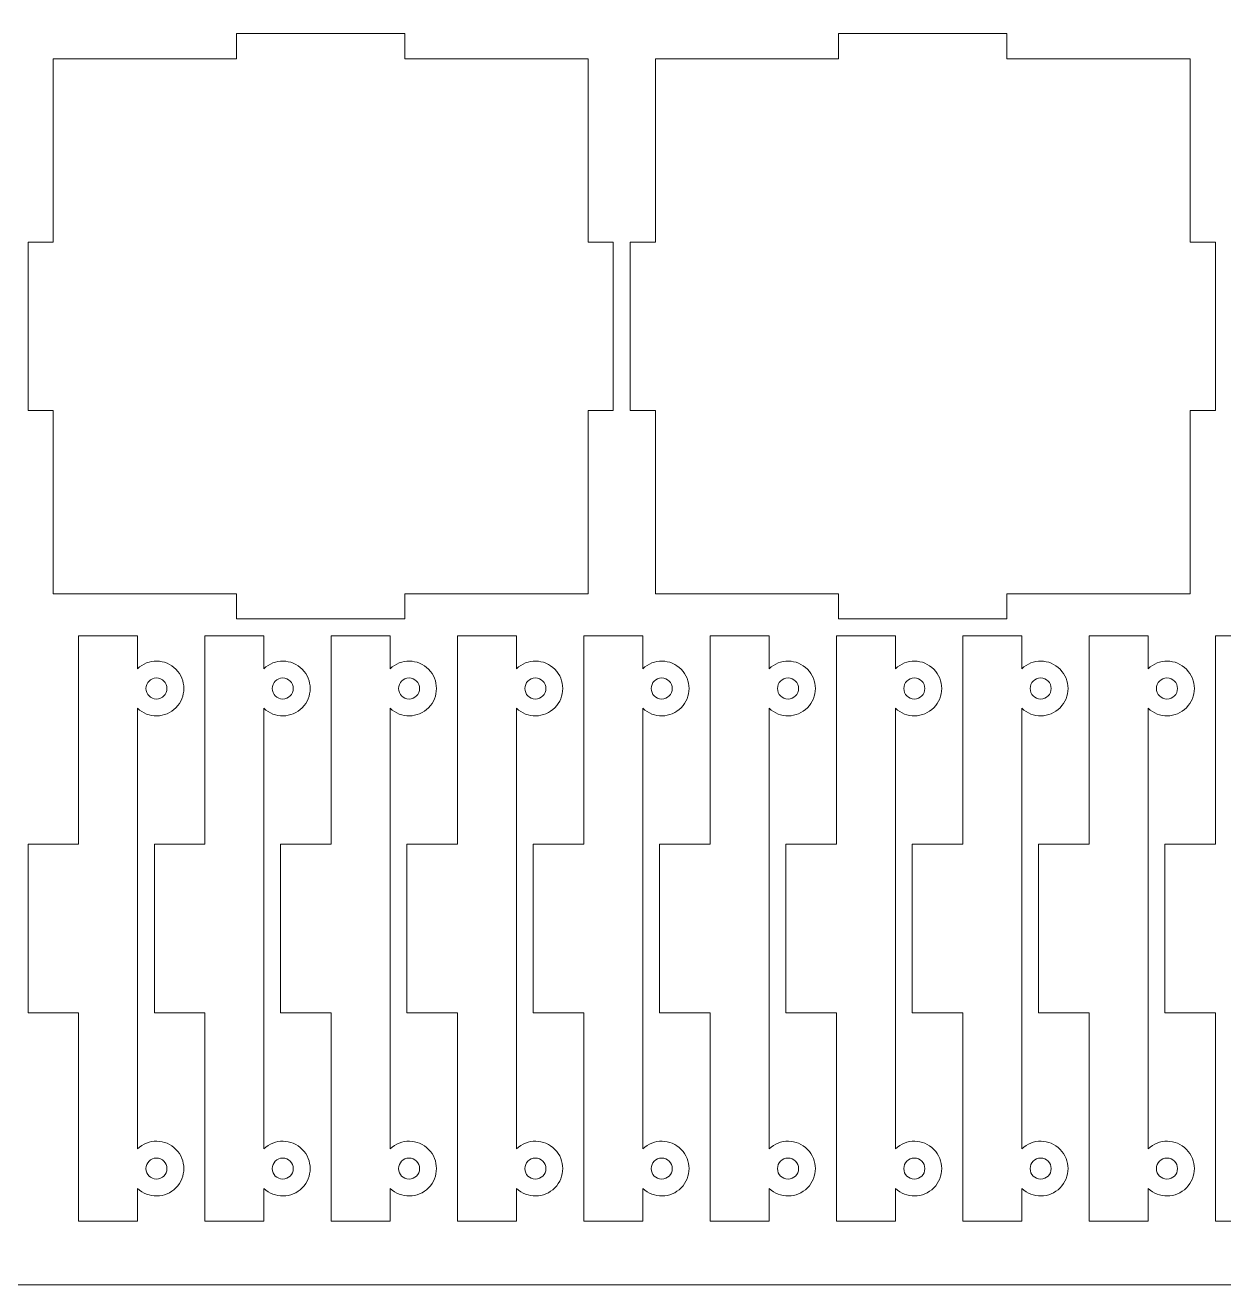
# Model space of a CAD drawing. Header units: millimetres. Extents: x -450 to 450, y -635 to 635.
# Drawn here: x 164.7 to 307, y 35.2 to 184.7 of the extents above; entities that cross this region are included whole.
import ezdxf

# ---------------------------------------------------------------- set-up
doc = ezdxf.new("R2010")
doc.units = ezdxf.units.MM
doc.header["$MEASUREMENT"] = 0
doc.layers.add('Camada 1', color=7, linetype='Continuous')

msp = doc.modelspace()

# ---------------------------------------------------------------- linework, layer by layer
at = {"layer": 'Camada 1', "color": 254, "lineweight": 20}
msp.add_lwpolyline([(-450, 35.1801), (450, 35.1801), (450, 635.1801), (-450, 635.1801), (-450, 35.1801)], close=True, dxfattribs=at)
at = {"layer": 'Camada 1', "color": 250, "lineweight": 20}
for points, knots in [([(231.5028, 158.9791), (231.5028, 158.9791), (231.5028, 180.7291), (231.5028, 180.7291), (231.5028, 180.7291), (231.5028, 180.7291), (209.7528, 180.7291), (209.7528, 180.7291), (209.7528, 180.7291), (209.7528, 180.7291), (209.7528, 183.7291), (209.7528, 183.7291), (209.7528, 183.7291), (209.7528, 183.7291), (189.7528, 183.7291), (189.7528, 183.7291), (189.7528, 183.7291), (189.7528, 183.7291), (189.7528, 180.7291), (189.7528, 180.7291), (189.7528, 180.7291), (189.7528, 180.7291), (168.0028, 180.7291), (168.0028, 180.7291), (168.0028, 180.7291), (168.0028, 180.7291), (168.0028, 158.9791), (168.0028, 158.9791), (168.0028, 158.9791), (168.0028, 158.9791), (165.0028, 158.9791), (165.0028, 158.9791), (165.0028, 158.9791), (165.0028, 158.9791), (165.0028, 138.9791), (165.0028, 138.9791), (165.0028, 138.9791), (165.0028, 138.9791), (168.0028, 138.9791), (168.0028, 138.9791), (168.0028, 138.9791), (168.0028, 138.9791), (168.0028, 117.2291), (168.0028, 117.2291), (168.0028, 117.2291), (168.0028, 117.2291), (189.7528, 117.2291), (189.7528, 117.2291), (189.7528, 117.2291), (189.7528, 117.2291), (189.7528, 114.2291), (189.7528, 114.2291), (189.7528, 114.2291), (189.7528, 114.2291), (209.7528, 114.2291), (209.7528, 114.2291), (209.7528, 114.2291), (209.7528, 114.2291), (209.7528, 117.2291), (209.7528, 117.2291), (209.7528, 117.2291), (209.7528, 117.2291), (231.5028, 117.2291), (231.5028, 117.2291), (231.5028, 117.2291), (231.5028, 117.2291), (231.5028, 138.9791), (231.5028, 138.9791), (231.5028, 138.9791), (231.5028, 138.9791), (234.5028, 138.9791), (234.5028, 138.9791), (234.5028, 138.9791), (234.5028, 138.9791), (234.5028, 158.9791), (234.5028, 158.9791), (234.5028, 158.9791), (234.5028, 158.9791), (231.5028, 158.9791), (231.5028, 158.9791)], [0, 0, 0, 0, 0.04761905, 0.04761905, 0.04761905, 0.04761905, 0.0952381, 0.0952381, 0.0952381, 0.0952381, 0.14285714, 0.14285714, 0.14285714, 0.14285714, 0.19047619, 0.19047619, 0.19047619, 0.19047619, 0.23809524, 0.23809524, 0.23809524, 0.23809524, 0.28571429, 0.28571429, 0.28571429, 0.28571429, 0.33333333, 0.33333333, 0.33333333, 0.33333333, 0.38095238, 0.38095238, 0.38095238, 0.38095238, 0.42857143, 0.42857143, 0.42857143, 0.42857143, 0.47619048, 0.47619048, 0.47619048, 0.47619048, 0.52380952, 0.52380952, 0.52380952, 0.52380952, 0.57142857, 0.57142857, 0.57142857, 0.57142857, 0.61904762, 0.61904762, 0.61904762, 0.61904762, 0.66666667, 0.66666667, 0.66666667, 0.66666667, 0.71428571, 0.71428571, 0.71428571, 0.71428571, 0.76190476, 0.76190476, 0.76190476, 0.76190476, 0.80952381, 0.80952381, 0.80952381, 0.80952381, 0.85714286, 0.85714286, 0.85714286, 0.85714286, 0.9047619, 0.9047619, 0.9047619, 0.9047619, 1, 1, 1, 1]), ([(303.0028, 158.9791), (303.0028, 158.9791), (303.0028, 180.7291), (303.0028, 180.7291), (303.0028, 180.7291), (303.0028, 180.7291), (281.2528, 180.7291), (281.2528, 180.7291), (281.2528, 180.7291), (281.2528, 180.7291), (281.2528, 183.7291), (281.2528, 183.7291), (281.2528, 183.7291), (281.2528, 183.7291), (261.2528, 183.7291), (261.2528, 183.7291), (261.2528, 183.7291), (261.2528, 183.7291), (261.2528, 180.7291), (261.2528, 180.7291), (261.2528, 180.7291), (261.2528, 180.7291), (239.5028, 180.7291), (239.5028, 180.7291), (239.5028, 180.7291), (239.5028, 180.7291), (239.5028, 158.9791), (239.5028, 158.9791), (239.5028, 158.9791), (239.5028, 158.9791), (236.5028, 158.9791), (236.5028, 158.9791), (236.5028, 158.9791), (236.5028, 158.9791), (236.5028, 138.9791), (236.5028, 138.9791), (236.5028, 138.9791), (236.5028, 138.9791), (239.5028, 138.9791), (239.5028, 138.9791), (239.5028, 138.9791), (239.5028, 138.9791), (239.5028, 117.2291), (239.5028, 117.2291), (239.5028, 117.2291), (239.5028, 117.2291), (261.2528, 117.2291), (261.2528, 117.2291), (261.2528, 117.2291), (261.2528, 117.2291), (261.2528, 114.2291), (261.2528, 114.2291), (261.2528, 114.2291), (261.2528, 114.2291), (281.2528, 114.2291), (281.2528, 114.2291), (281.2528, 114.2291), (281.2528, 114.2291), (281.2528, 117.2291), (281.2528, 117.2291), (281.2528, 117.2291), (281.2528, 117.2291), (303.0028, 117.2291), (303.0028, 117.2291), (303.0028, 117.2291), (303.0028, 117.2291), (303.0028, 138.9791), (303.0028, 138.9791), (303.0028, 138.9791), (303.0028, 138.9791), (306.0028, 138.9791), (306.0028, 138.9791), (306.0028, 138.9791), (306.0028, 138.9791), (306.0028, 158.9791), (306.0028, 158.9791), (306.0028, 158.9791), (306.0028, 158.9791), (303.0028, 158.9791), (303.0028, 158.9791)], [0, 0, 0, 0, 0.04761905, 0.04761905, 0.04761905, 0.04761905, 0.0952381, 0.0952381, 0.0952381, 0.0952381, 0.14285714, 0.14285714, 0.14285714, 0.14285714, 0.19047619, 0.19047619, 0.19047619, 0.19047619, 0.23809524, 0.23809524, 0.23809524, 0.23809524, 0.28571429, 0.28571429, 0.28571429, 0.28571429, 0.33333333, 0.33333333, 0.33333333, 0.33333333, 0.38095238, 0.38095238, 0.38095238, 0.38095238, 0.42857143, 0.42857143, 0.42857143, 0.42857143, 0.47619048, 0.47619048, 0.47619048, 0.47619048, 0.52380952, 0.52380952, 0.52380952, 0.52380952, 0.57142857, 0.57142857, 0.57142857, 0.57142857, 0.61904762, 0.61904762, 0.61904762, 0.61904762, 0.66666667, 0.66666667, 0.66666667, 0.66666667, 0.71428571, 0.71428571, 0.71428571, 0.71428571, 0.76190476, 0.76190476, 0.76190476, 0.76190476, 0.80952381, 0.80952381, 0.80952381, 0.80952381, 0.85714286, 0.85714286, 0.85714286, 0.85714286, 0.9047619, 0.9047619, 0.9047619, 0.9047619, 1, 1, 1, 1]), ([(171.0028, 42.7291), (171.0028, 42.7291), (178.0028, 42.7291), (178.0028, 42.7291), (178.0028, 42.7291), (178.0028, 42.7291), (178.0028, 46.6339), (178.0028, 46.6339), (178.0028, 46.6339), (179.2854, 45.4034), (181.3186, 45.4315), (182.5667, 46.6969), (182.5667, 46.6969), (183.8148, 47.9624), (183.8148, 49.9958), (182.5667, 51.2613), (182.5667, 51.2613), (181.3186, 52.5267), (179.2854, 52.5548), (178.0028, 51.3243), (178.0028, 51.3243), (178.0028, 51.3243), (178.0028, 103.6339), (178.0028, 103.6339), (178.0028, 103.6339), (179.2854, 102.4034), (181.3186, 102.4315), (182.5667, 103.6969), (182.5667, 103.6969), (183.8148, 104.9624), (183.8148, 106.9958), (182.5667, 108.2613), (182.5667, 108.2613), (181.3186, 109.5267), (179.2854, 109.5548), (178.0028, 108.3243), (178.0028, 108.3243), (178.0028, 108.3243), (178.0028, 112.2291), (178.0028, 112.2291), (178.0028, 112.2291), (178.0028, 112.2291), (171.0028, 112.2291), (171.0028, 112.2291), (171.0028, 112.2291), (171.0028, 112.2291), (171.0028, 87.4791), (171.0028, 87.4791), (171.0028, 87.4791), (171.0028, 87.4791), (165.0028, 87.4791), (165.0028, 87.4791), (165.0028, 87.4791), (165.0028, 87.4791), (165.0028, 67.4791), (165.0028, 67.4791), (165.0028, 67.4791), (165.0028, 67.4791), (171.0028, 67.4791), (171.0028, 67.4791), (171.0028, 67.4791), (171.0028, 67.4791), (171.0028, 42.7291), (171.0028, 42.7291)], [0, 0, 0, 0, 0.05882353, 0.05882353, 0.05882353, 0.05882353, 0.11764706, 0.11764706, 0.11764706, 0.11764706, 0.17647059, 0.17647059, 0.17647059, 0.17647059, 0.23529412, 0.23529412, 0.23529412, 0.23529412, 0.29411765, 0.29411765, 0.29411765, 0.29411765, 0.35294118, 0.35294118, 0.35294118, 0.35294118, 0.41176471, 0.41176471, 0.41176471, 0.41176471, 0.47058824, 0.47058824, 0.47058824, 0.47058824, 0.52941176, 0.52941176, 0.52941176, 0.52941176, 0.58823529, 0.58823529, 0.58823529, 0.58823529, 0.64705882, 0.64705882, 0.64705882, 0.64705882, 0.70588235, 0.70588235, 0.70588235, 0.70588235, 0.76470588, 0.76470588, 0.76470588, 0.76470588, 0.82352941, 0.82352941, 0.82352941, 0.82352941, 0.88235294, 0.88235294, 0.88235294, 0.88235294, 1, 1, 1, 1]), ([(186.0028, 42.7291), (186.0028, 42.7291), (193.0028, 42.7291), (193.0028, 42.7291), (193.0028, 42.7291), (193.0028, 42.7291), (193.0028, 46.6339), (193.0028, 46.6339), (193.0028, 46.6339), (194.2854, 45.4034), (196.3186, 45.4315), (197.5667, 46.6969), (197.5667, 46.6969), (198.8148, 47.9624), (198.8148, 49.9958), (197.5667, 51.2613), (197.5667, 51.2613), (196.3186, 52.5267), (194.2854, 52.5548), (193.0028, 51.3243), (193.0028, 51.3243), (193.0028, 51.3243), (193.0028, 103.6339), (193.0028, 103.6339), (193.0028, 103.6339), (194.2854, 102.4034), (196.3186, 102.4315), (197.5667, 103.6969), (197.5667, 103.6969), (198.8148, 104.9624), (198.8148, 106.9958), (197.5667, 108.2613), (197.5667, 108.2613), (196.3186, 109.5267), (194.2854, 109.5548), (193.0028, 108.3243), (193.0028, 108.3243), (193.0028, 108.3243), (193.0028, 112.2291), (193.0028, 112.2291), (193.0028, 112.2291), (193.0028, 112.2291), (186.0028, 112.2291), (186.0028, 112.2291), (186.0028, 112.2291), (186.0028, 112.2291), (186.0028, 87.4791), (186.0028, 87.4791), (186.0028, 87.4791), (186.0028, 87.4791), (180.0028, 87.4791), (180.0028, 87.4791), (180.0028, 87.4791), (180.0028, 87.4791), (180.0028, 67.4791), (180.0028, 67.4791), (180.0028, 67.4791), (180.0028, 67.4791), (186.0028, 67.4791), (186.0028, 67.4791), (186.0028, 67.4791), (186.0028, 67.4791), (186.0028, 42.7291), (186.0028, 42.7291)], [0, 0, 0, 0, 0.05882353, 0.05882353, 0.05882353, 0.05882353, 0.11764706, 0.11764706, 0.11764706, 0.11764706, 0.17647059, 0.17647059, 0.17647059, 0.17647059, 0.23529412, 0.23529412, 0.23529412, 0.23529412, 0.29411765, 0.29411765, 0.29411765, 0.29411765, 0.35294118, 0.35294118, 0.35294118, 0.35294118, 0.41176471, 0.41176471, 0.41176471, 0.41176471, 0.47058824, 0.47058824, 0.47058824, 0.47058824, 0.52941176, 0.52941176, 0.52941176, 0.52941176, 0.58823529, 0.58823529, 0.58823529, 0.58823529, 0.64705882, 0.64705882, 0.64705882, 0.64705882, 0.70588235, 0.70588235, 0.70588235, 0.70588235, 0.76470588, 0.76470588, 0.76470588, 0.76470588, 0.82352941, 0.82352941, 0.82352941, 0.82352941, 0.88235294, 0.88235294, 0.88235294, 0.88235294, 1, 1, 1, 1]), ([(201.0028, 42.7291), (201.0028, 42.7291), (208.0028, 42.7291), (208.0028, 42.7291), (208.0028, 42.7291), (208.0028, 42.7291), (208.0028, 46.6339), (208.0028, 46.6339), (208.0028, 46.6339), (209.2854, 45.4034), (211.3186, 45.4315), (212.5667, 46.6969), (212.5667, 46.6969), (213.8148, 47.9624), (213.8148, 49.9958), (212.5667, 51.2613), (212.5667, 51.2613), (211.3186, 52.5267), (209.2854, 52.5548), (208.0028, 51.3243), (208.0028, 51.3243), (208.0028, 51.3243), (208.0028, 103.6339), (208.0028, 103.6339), (208.0028, 103.6339), (209.2854, 102.4034), (211.3186, 102.4315), (212.5667, 103.6969), (212.5667, 103.6969), (213.8148, 104.9624), (213.8148, 106.9958), (212.5667, 108.2613), (212.5667, 108.2613), (211.3186, 109.5267), (209.2854, 109.5548), (208.0028, 108.3243), (208.0028, 108.3243), (208.0028, 108.3243), (208.0028, 112.2291), (208.0028, 112.2291), (208.0028, 112.2291), (208.0028, 112.2291), (201.0028, 112.2291), (201.0028, 112.2291), (201.0028, 112.2291), (201.0028, 112.2291), (201.0028, 87.4791), (201.0028, 87.4791), (201.0028, 87.4791), (201.0028, 87.4791), (195.0028, 87.4791), (195.0028, 87.4791), (195.0028, 87.4791), (195.0028, 87.4791), (195.0028, 67.4791), (195.0028, 67.4791), (195.0028, 67.4791), (195.0028, 67.4791), (201.0028, 67.4791), (201.0028, 67.4791), (201.0028, 67.4791), (201.0028, 67.4791), (201.0028, 42.7291), (201.0028, 42.7291)], [0, 0, 0, 0, 0.05882353, 0.05882353, 0.05882353, 0.05882353, 0.11764706, 0.11764706, 0.11764706, 0.11764706, 0.17647059, 0.17647059, 0.17647059, 0.17647059, 0.23529412, 0.23529412, 0.23529412, 0.23529412, 0.29411765, 0.29411765, 0.29411765, 0.29411765, 0.35294118, 0.35294118, 0.35294118, 0.35294118, 0.41176471, 0.41176471, 0.41176471, 0.41176471, 0.47058824, 0.47058824, 0.47058824, 0.47058824, 0.52941176, 0.52941176, 0.52941176, 0.52941176, 0.58823529, 0.58823529, 0.58823529, 0.58823529, 0.64705882, 0.64705882, 0.64705882, 0.64705882, 0.70588235, 0.70588235, 0.70588235, 0.70588235, 0.76470588, 0.76470588, 0.76470588, 0.76470588, 0.82352941, 0.82352941, 0.82352941, 0.82352941, 0.88235294, 0.88235294, 0.88235294, 0.88235294, 1, 1, 1, 1]), ([(216.0028, 42.7291), (216.0028, 42.7291), (223.0028, 42.7291), (223.0028, 42.7291), (223.0028, 42.7291), (223.0028, 42.7291), (223.0028, 46.6339), (223.0028, 46.6339), (223.0028, 46.6339), (224.2854, 45.4034), (226.3186, 45.4315), (227.5667, 46.6969), (227.5667, 46.6969), (228.8148, 47.9624), (228.8148, 49.9958), (227.5667, 51.2613), (227.5667, 51.2613), (226.3186, 52.5267), (224.2854, 52.5548), (223.0028, 51.3243), (223.0028, 51.3243), (223.0028, 51.3243), (223.0028, 103.6339), (223.0028, 103.6339), (223.0028, 103.6339), (224.2854, 102.4034), (226.3186, 102.4315), (227.5667, 103.6969), (227.5667, 103.6969), (228.8148, 104.9624), (228.8148, 106.9958), (227.5667, 108.2613), (227.5667, 108.2613), (226.3186, 109.5267), (224.2854, 109.5548), (223.0028, 108.3243), (223.0028, 108.3243), (223.0028, 108.3243), (223.0028, 112.2291), (223.0028, 112.2291), (223.0028, 112.2291), (223.0028, 112.2291), (216.0028, 112.2291), (216.0028, 112.2291), (216.0028, 112.2291), (216.0028, 112.2291), (216.0028, 87.4791), (216.0028, 87.4791), (216.0028, 87.4791), (216.0028, 87.4791), (210.0028, 87.4791), (210.0028, 87.4791), (210.0028, 87.4791), (210.0028, 87.4791), (210.0028, 67.4791), (210.0028, 67.4791), (210.0028, 67.4791), (210.0028, 67.4791), (216.0028, 67.4791), (216.0028, 67.4791), (216.0028, 67.4791), (216.0028, 67.4791), (216.0028, 42.7291), (216.0028, 42.7291)], [0, 0, 0, 0, 0.05882353, 0.05882353, 0.05882353, 0.05882353, 0.11764706, 0.11764706, 0.11764706, 0.11764706, 0.17647059, 0.17647059, 0.17647059, 0.17647059, 0.23529412, 0.23529412, 0.23529412, 0.23529412, 0.29411765, 0.29411765, 0.29411765, 0.29411765, 0.35294118, 0.35294118, 0.35294118, 0.35294118, 0.41176471, 0.41176471, 0.41176471, 0.41176471, 0.47058824, 0.47058824, 0.47058824, 0.47058824, 0.52941176, 0.52941176, 0.52941176, 0.52941176, 0.58823529, 0.58823529, 0.58823529, 0.58823529, 0.64705882, 0.64705882, 0.64705882, 0.64705882, 0.70588235, 0.70588235, 0.70588235, 0.70588235, 0.76470588, 0.76470588, 0.76470588, 0.76470588, 0.82352941, 0.82352941, 0.82352941, 0.82352941, 0.88235294, 0.88235294, 0.88235294, 0.88235294, 1, 1, 1, 1]), ([(231.0028, 42.7291), (231.0028, 42.7291), (238.0028, 42.7291), (238.0028, 42.7291), (238.0028, 42.7291), (238.0028, 42.7291), (238.0028, 46.6339), (238.0028, 46.6339), (238.0028, 46.6339), (239.2854, 45.4034), (241.3186, 45.4315), (242.5667, 46.6969), (242.5667, 46.6969), (243.8148, 47.9624), (243.8148, 49.9958), (242.5667, 51.2613), (242.5667, 51.2613), (241.3186, 52.5267), (239.2854, 52.5548), (238.0028, 51.3243), (238.0028, 51.3243), (238.0028, 51.3243), (238.0028, 103.6339), (238.0028, 103.6339), (238.0028, 103.6339), (239.2854, 102.4034), (241.3186, 102.4315), (242.5667, 103.6969), (242.5667, 103.6969), (243.8148, 104.9624), (243.8148, 106.9958), (242.5667, 108.2613), (242.5667, 108.2613), (241.3186, 109.5267), (239.2854, 109.5548), (238.0028, 108.3243), (238.0028, 108.3243), (238.0028, 108.3243), (238.0028, 112.2291), (238.0028, 112.2291), (238.0028, 112.2291), (238.0028, 112.2291), (231.0028, 112.2291), (231.0028, 112.2291), (231.0028, 112.2291), (231.0028, 112.2291), (231.0028, 87.4791), (231.0028, 87.4791), (231.0028, 87.4791), (231.0028, 87.4791), (225.0028, 87.4791), (225.0028, 87.4791), (225.0028, 87.4791), (225.0028, 87.4791), (225.0028, 67.4791), (225.0028, 67.4791), (225.0028, 67.4791), (225.0028, 67.4791), (231.0028, 67.4791), (231.0028, 67.4791), (231.0028, 67.4791), (231.0028, 67.4791), (231.0028, 42.7291), (231.0028, 42.7291)], [0, 0, 0, 0, 0.05882353, 0.05882353, 0.05882353, 0.05882353, 0.11764706, 0.11764706, 0.11764706, 0.11764706, 0.17647059, 0.17647059, 0.17647059, 0.17647059, 0.23529412, 0.23529412, 0.23529412, 0.23529412, 0.29411765, 0.29411765, 0.29411765, 0.29411765, 0.35294118, 0.35294118, 0.35294118, 0.35294118, 0.41176471, 0.41176471, 0.41176471, 0.41176471, 0.47058824, 0.47058824, 0.47058824, 0.47058824, 0.52941176, 0.52941176, 0.52941176, 0.52941176, 0.58823529, 0.58823529, 0.58823529, 0.58823529, 0.64705882, 0.64705882, 0.64705882, 0.64705882, 0.70588235, 0.70588235, 0.70588235, 0.70588235, 0.76470588, 0.76470588, 0.76470588, 0.76470588, 0.82352941, 0.82352941, 0.82352941, 0.82352941, 0.88235294, 0.88235294, 0.88235294, 0.88235294, 1, 1, 1, 1]), ([(246.0028, 42.7291), (246.0028, 42.7291), (253.0028, 42.7291), (253.0028, 42.7291), (253.0028, 42.7291), (253.0028, 42.7291), (253.0028, 46.6339), (253.0028, 46.6339), (253.0028, 46.6339), (254.2854, 45.4034), (256.3186, 45.4315), (257.5667, 46.6969), (257.5667, 46.6969), (258.8148, 47.9624), (258.8148, 49.9958), (257.5667, 51.2613), (257.5667, 51.2613), (256.3186, 52.5267), (254.2854, 52.5548), (253.0028, 51.3243), (253.0028, 51.3243), (253.0028, 51.3243), (253.0028, 103.6339), (253.0028, 103.6339), (253.0028, 103.6339), (254.2854, 102.4034), (256.3186, 102.4315), (257.5667, 103.6969), (257.5667, 103.6969), (258.8148, 104.9624), (258.8148, 106.9958), (257.5667, 108.2613), (257.5667, 108.2613), (256.3186, 109.5267), (254.2854, 109.5548), (253.0028, 108.3243), (253.0028, 108.3243), (253.0028, 108.3243), (253.0028, 112.2291), (253.0028, 112.2291), (253.0028, 112.2291), (253.0028, 112.2291), (246.0028, 112.2291), (246.0028, 112.2291), (246.0028, 112.2291), (246.0028, 112.2291), (246.0028, 87.4791), (246.0028, 87.4791), (246.0028, 87.4791), (246.0028, 87.4791), (240.0028, 87.4791), (240.0028, 87.4791), (240.0028, 87.4791), (240.0028, 87.4791), (240.0028, 67.4791), (240.0028, 67.4791), (240.0028, 67.4791), (240.0028, 67.4791), (246.0028, 67.4791), (246.0028, 67.4791), (246.0028, 67.4791), (246.0028, 67.4791), (246.0028, 42.7291), (246.0028, 42.7291)], [0, 0, 0, 0, 0.05882353, 0.05882353, 0.05882353, 0.05882353, 0.11764706, 0.11764706, 0.11764706, 0.11764706, 0.17647059, 0.17647059, 0.17647059, 0.17647059, 0.23529412, 0.23529412, 0.23529412, 0.23529412, 0.29411765, 0.29411765, 0.29411765, 0.29411765, 0.35294118, 0.35294118, 0.35294118, 0.35294118, 0.41176471, 0.41176471, 0.41176471, 0.41176471, 0.47058824, 0.47058824, 0.47058824, 0.47058824, 0.52941176, 0.52941176, 0.52941176, 0.52941176, 0.58823529, 0.58823529, 0.58823529, 0.58823529, 0.64705882, 0.64705882, 0.64705882, 0.64705882, 0.70588235, 0.70588235, 0.70588235, 0.70588235, 0.76470588, 0.76470588, 0.76470588, 0.76470588, 0.82352941, 0.82352941, 0.82352941, 0.82352941, 0.88235294, 0.88235294, 0.88235294, 0.88235294, 1, 1, 1, 1]), ([(261.0028, 42.7291), (261.0028, 42.7291), (268.0028, 42.7291), (268.0028, 42.7291), (268.0028, 42.7291), (268.0028, 42.7291), (268.0028, 46.6339), (268.0028, 46.6339), (268.0028, 46.6339), (269.2854, 45.4034), (271.3186, 45.4315), (272.5667, 46.6969), (272.5667, 46.6969), (273.8148, 47.9624), (273.8148, 49.9958), (272.5667, 51.2613), (272.5667, 51.2613), (271.3186, 52.5267), (269.2854, 52.5548), (268.0028, 51.3243), (268.0028, 51.3243), (268.0028, 51.3243), (268.0028, 103.6339), (268.0028, 103.6339), (268.0028, 103.6339), (269.2854, 102.4034), (271.3186, 102.4315), (272.5667, 103.6969), (272.5667, 103.6969), (273.8148, 104.9624), (273.8148, 106.9958), (272.5667, 108.2613), (272.5667, 108.2613), (271.3186, 109.5267), (269.2854, 109.5548), (268.0028, 108.3243), (268.0028, 108.3243), (268.0028, 108.3243), (268.0028, 112.2291), (268.0028, 112.2291), (268.0028, 112.2291), (268.0028, 112.2291), (261.0028, 112.2291), (261.0028, 112.2291), (261.0028, 112.2291), (261.0028, 112.2291), (261.0028, 87.4791), (261.0028, 87.4791), (261.0028, 87.4791), (261.0028, 87.4791), (255.0028, 87.4791), (255.0028, 87.4791), (255.0028, 87.4791), (255.0028, 87.4791), (255.0028, 67.4791), (255.0028, 67.4791), (255.0028, 67.4791), (255.0028, 67.4791), (261.0028, 67.4791), (261.0028, 67.4791), (261.0028, 67.4791), (261.0028, 67.4791), (261.0028, 42.7291), (261.0028, 42.7291)], [0, 0, 0, 0, 0.05882353, 0.05882353, 0.05882353, 0.05882353, 0.11764706, 0.11764706, 0.11764706, 0.11764706, 0.17647059, 0.17647059, 0.17647059, 0.17647059, 0.23529412, 0.23529412, 0.23529412, 0.23529412, 0.29411765, 0.29411765, 0.29411765, 0.29411765, 0.35294118, 0.35294118, 0.35294118, 0.35294118, 0.41176471, 0.41176471, 0.41176471, 0.41176471, 0.47058824, 0.47058824, 0.47058824, 0.47058824, 0.52941176, 0.52941176, 0.52941176, 0.52941176, 0.58823529, 0.58823529, 0.58823529, 0.58823529, 0.64705882, 0.64705882, 0.64705882, 0.64705882, 0.70588235, 0.70588235, 0.70588235, 0.70588235, 0.76470588, 0.76470588, 0.76470588, 0.76470588, 0.82352941, 0.82352941, 0.82352941, 0.82352941, 0.88235294, 0.88235294, 0.88235294, 0.88235294, 1, 1, 1, 1]), ([(276.0028, 42.7291), (276.0028, 42.7291), (283.0028, 42.7291), (283.0028, 42.7291), (283.0028, 42.7291), (283.0028, 42.7291), (283.0028, 46.6339), (283.0028, 46.6339), (283.0028, 46.6339), (284.2854, 45.4034), (286.3186, 45.4315), (287.5667, 46.6969), (287.5667, 46.6969), (288.8148, 47.9624), (288.8148, 49.9958), (287.5667, 51.2613), (287.5667, 51.2613), (286.3186, 52.5267), (284.2854, 52.5548), (283.0028, 51.3243), (283.0028, 51.3243), (283.0028, 51.3243), (283.0028, 103.6339), (283.0028, 103.6339), (283.0028, 103.6339), (284.2854, 102.4034), (286.3186, 102.4315), (287.5667, 103.6969), (287.5667, 103.6969), (288.8148, 104.9624), (288.8148, 106.9958), (287.5667, 108.2613), (287.5667, 108.2613), (286.3186, 109.5267), (284.2854, 109.5548), (283.0028, 108.3243), (283.0028, 108.3243), (283.0028, 108.3243), (283.0028, 112.2291), (283.0028, 112.2291), (283.0028, 112.2291), (283.0028, 112.2291), (276.0028, 112.2291), (276.0028, 112.2291), (276.0028, 112.2291), (276.0028, 112.2291), (276.0028, 87.4791), (276.0028, 87.4791), (276.0028, 87.4791), (276.0028, 87.4791), (270.0028, 87.4791), (270.0028, 87.4791), (270.0028, 87.4791), (270.0028, 87.4791), (270.0028, 67.4791), (270.0028, 67.4791), (270.0028, 67.4791), (270.0028, 67.4791), (276.0028, 67.4791), (276.0028, 67.4791), (276.0028, 67.4791), (276.0028, 67.4791), (276.0028, 42.7291), (276.0028, 42.7291)], [0, 0, 0, 0, 0.05882353, 0.05882353, 0.05882353, 0.05882353, 0.11764706, 0.11764706, 0.11764706, 0.11764706, 0.17647059, 0.17647059, 0.17647059, 0.17647059, 0.23529412, 0.23529412, 0.23529412, 0.23529412, 0.29411765, 0.29411765, 0.29411765, 0.29411765, 0.35294118, 0.35294118, 0.35294118, 0.35294118, 0.41176471, 0.41176471, 0.41176471, 0.41176471, 0.47058824, 0.47058824, 0.47058824, 0.47058824, 0.52941176, 0.52941176, 0.52941176, 0.52941176, 0.58823529, 0.58823529, 0.58823529, 0.58823529, 0.64705882, 0.64705882, 0.64705882, 0.64705882, 0.70588235, 0.70588235, 0.70588235, 0.70588235, 0.76470588, 0.76470588, 0.76470588, 0.76470588, 0.82352941, 0.82352941, 0.82352941, 0.82352941, 0.88235294, 0.88235294, 0.88235294, 0.88235294, 1, 1, 1, 1]), ([(291.0028, 42.7291), (291.0028, 42.7291), (298.0028, 42.7291), (298.0028, 42.7291), (298.0028, 42.7291), (298.0028, 42.7291), (298.0028, 46.6339), (298.0028, 46.6339), (298.0028, 46.6339), (299.2854, 45.4034), (301.3186, 45.4315), (302.5667, 46.6969), (302.5667, 46.6969), (303.8148, 47.9624), (303.8148, 49.9958), (302.5667, 51.2613), (302.5667, 51.2613), (301.3186, 52.5267), (299.2854, 52.5548), (298.0028, 51.3243), (298.0028, 51.3243), (298.0028, 51.3243), (298.0028, 103.6339), (298.0028, 103.6339), (298.0028, 103.6339), (299.2854, 102.4034), (301.3186, 102.4315), (302.5667, 103.6969), (302.5667, 103.6969), (303.8148, 104.9624), (303.8148, 106.9958), (302.5667, 108.2613), (302.5667, 108.2613), (301.3186, 109.5267), (299.2854, 109.5548), (298.0028, 108.3243), (298.0028, 108.3243), (298.0028, 108.3243), (298.0028, 112.2291), (298.0028, 112.2291), (298.0028, 112.2291), (298.0028, 112.2291), (291.0028, 112.2291), (291.0028, 112.2291), (291.0028, 112.2291), (291.0028, 112.2291), (291.0028, 87.4791), (291.0028, 87.4791), (291.0028, 87.4791), (291.0028, 87.4791), (285.0028, 87.4791), (285.0028, 87.4791), (285.0028, 87.4791), (285.0028, 87.4791), (285.0028, 67.4791), (285.0028, 67.4791), (285.0028, 67.4791), (285.0028, 67.4791), (291.0028, 67.4791), (291.0028, 67.4791), (291.0028, 67.4791), (291.0028, 67.4791), (291.0028, 42.7291), (291.0028, 42.7291)], [0, 0, 0, 0, 0.05882353, 0.05882353, 0.05882353, 0.05882353, 0.11764706, 0.11764706, 0.11764706, 0.11764706, 0.17647059, 0.17647059, 0.17647059, 0.17647059, 0.23529412, 0.23529412, 0.23529412, 0.23529412, 0.29411765, 0.29411765, 0.29411765, 0.29411765, 0.35294118, 0.35294118, 0.35294118, 0.35294118, 0.41176471, 0.41176471, 0.41176471, 0.41176471, 0.47058824, 0.47058824, 0.47058824, 0.47058824, 0.52941176, 0.52941176, 0.52941176, 0.52941176, 0.58823529, 0.58823529, 0.58823529, 0.58823529, 0.64705882, 0.64705882, 0.64705882, 0.64705882, 0.70588235, 0.70588235, 0.70588235, 0.70588235, 0.76470588, 0.76470588, 0.76470588, 0.76470588, 0.82352941, 0.82352941, 0.82352941, 0.82352941, 0.88235294, 0.88235294, 0.88235294, 0.88235294, 1, 1, 1, 1]), ([(306.0028, 42.7291), (306.0028, 42.7291), (313.0028, 42.7291), (313.0028, 42.7291), (313.0028, 42.7291), (313.0028, 42.7291), (313.0028, 46.6339), (313.0028, 46.6339), (313.0028, 46.6339), (314.2854, 45.4034), (316.3186, 45.4315), (317.5667, 46.6969), (317.5667, 46.6969), (318.8148, 47.9624), (318.8148, 49.9958), (317.5667, 51.2613), (317.5667, 51.2613), (316.3186, 52.5267), (314.2854, 52.5548), (313.0028, 51.3243), (313.0028, 51.3243), (313.0028, 51.3243), (313.0028, 103.6339), (313.0028, 103.6339), (313.0028, 103.6339), (314.2854, 102.4034), (316.3186, 102.4315), (317.5667, 103.6969), (317.5667, 103.6969), (318.8148, 104.9624), (318.8148, 106.9958), (317.5667, 108.2613), (317.5667, 108.2613), (316.3186, 109.5267), (314.2854, 109.5548), (313.0028, 108.3243), (313.0028, 108.3243), (313.0028, 108.3243), (313.0028, 112.2291), (313.0028, 112.2291), (313.0028, 112.2291), (313.0028, 112.2291), (306.0028, 112.2291), (306.0028, 112.2291), (306.0028, 112.2291), (306.0028, 112.2291), (306.0028, 87.4791), (306.0028, 87.4791), (306.0028, 87.4791), (306.0028, 87.4791), (300.0028, 87.4791), (300.0028, 87.4791), (300.0028, 87.4791), (300.0028, 87.4791), (300.0028, 67.4791), (300.0028, 67.4791), (300.0028, 67.4791), (300.0028, 67.4791), (306.0028, 67.4791), (306.0028, 67.4791), (306.0028, 67.4791), (306.0028, 67.4791), (306.0028, 42.7291), (306.0028, 42.7291)], [0, 0, 0, 0, 0.05882353, 0.05882353, 0.05882353, 0.05882353, 0.11764706, 0.11764706, 0.11764706, 0.11764706, 0.17647059, 0.17647059, 0.17647059, 0.17647059, 0.23529412, 0.23529412, 0.23529412, 0.23529412, 0.29411765, 0.29411765, 0.29411765, 0.29411765, 0.35294118, 0.35294118, 0.35294118, 0.35294118, 0.41176471, 0.41176471, 0.41176471, 0.41176471, 0.47058824, 0.47058824, 0.47058824, 0.47058824, 0.52941176, 0.52941176, 0.52941176, 0.52941176, 0.58823529, 0.58823529, 0.58823529, 0.58823529, 0.64705882, 0.64705882, 0.64705882, 0.64705882, 0.70588235, 0.70588235, 0.70588235, 0.70588235, 0.76470588, 0.76470588, 0.76470588, 0.76470588, 0.82352941, 0.82352941, 0.82352941, 0.82352941, 0.88235294, 0.88235294, 0.88235294, 0.88235294, 1, 1, 1, 1]), ([(180.2528, 104.7291), (179.5624, 104.7291), (179.0028, 105.2887), (179.0028, 105.9791), (179.0028, 105.9791), (179.0028, 106.6695), (179.5624, 107.2291), (180.2528, 107.2291), (180.2528, 107.2291), (180.9432, 107.2291), (181.5028, 106.6695), (181.5028, 105.9791), (181.5028, 105.9791), (181.5028, 105.2887), (180.9432, 104.7291), (180.2528, 104.7291)], [0, 0, 0, 0, 0.2, 0.2, 0.2, 0.2, 0.4, 0.4, 0.4, 0.4, 0.6, 0.6, 0.6, 0.6, 1, 1, 1, 1]), ([(195.2528, 104.7291), (194.5624, 104.7291), (194.0028, 105.2887), (194.0028, 105.9791), (194.0028, 105.9791), (194.0028, 106.6695), (194.5624, 107.2291), (195.2528, 107.2291), (195.2528, 107.2291), (195.9432, 107.2291), (196.5028, 106.6695), (196.5028, 105.9791), (196.5028, 105.9791), (196.5028, 105.2887), (195.9432, 104.7291), (195.2528, 104.7291)], [0, 0, 0, 0, 0.2, 0.2, 0.2, 0.2, 0.4, 0.4, 0.4, 0.4, 0.6, 0.6, 0.6, 0.6, 1, 1, 1, 1]), ([(210.2528, 104.7291), (209.5624, 104.7291), (209.0028, 105.2887), (209.0028, 105.9791), (209.0028, 105.9791), (209.0028, 106.6695), (209.5624, 107.2291), (210.2528, 107.2291), (210.2528, 107.2291), (210.9432, 107.2291), (211.5028, 106.6695), (211.5028, 105.9791), (211.5028, 105.9791), (211.5028, 105.2887), (210.9432, 104.7291), (210.2528, 104.7291)], [0, 0, 0, 0, 0.2, 0.2, 0.2, 0.2, 0.4, 0.4, 0.4, 0.4, 0.6, 0.6, 0.6, 0.6, 1, 1, 1, 1]), ([(225.2528, 104.7291), (224.5624, 104.7291), (224.0028, 105.2887), (224.0028, 105.9791), (224.0028, 105.9791), (224.0028, 106.6695), (224.5624, 107.2291), (225.2528, 107.2291), (225.2528, 107.2291), (225.9432, 107.2291), (226.5028, 106.6695), (226.5028, 105.9791), (226.5028, 105.9791), (226.5028, 105.2887), (225.9432, 104.7291), (225.2528, 104.7291)], [0, 0, 0, 0, 0.2, 0.2, 0.2, 0.2, 0.4, 0.4, 0.4, 0.4, 0.6, 0.6, 0.6, 0.6, 1, 1, 1, 1]), ([(240.2528, 104.7291), (239.5624, 104.7291), (239.0028, 105.2887), (239.0028, 105.9791), (239.0028, 105.9791), (239.0028, 106.6695), (239.5624, 107.2291), (240.2528, 107.2291), (240.2528, 107.2291), (240.9432, 107.2291), (241.5028, 106.6695), (241.5028, 105.9791), (241.5028, 105.9791), (241.5028, 105.2887), (240.9432, 104.7291), (240.2528, 104.7291)], [0, 0, 0, 0, 0.2, 0.2, 0.2, 0.2, 0.4, 0.4, 0.4, 0.4, 0.6, 0.6, 0.6, 0.6, 1, 1, 1, 1]), ([(255.2528, 104.7291), (254.5624, 104.7291), (254.0028, 105.2887), (254.0028, 105.9791), (254.0028, 105.9791), (254.0028, 106.6695), (254.5624, 107.2291), (255.2528, 107.2291), (255.2528, 107.2291), (255.9432, 107.2291), (256.5028, 106.6695), (256.5028, 105.9791), (256.5028, 105.9791), (256.5028, 105.2887), (255.9432, 104.7291), (255.2528, 104.7291)], [0, 0, 0, 0, 0.2, 0.2, 0.2, 0.2, 0.4, 0.4, 0.4, 0.4, 0.6, 0.6, 0.6, 0.6, 1, 1, 1, 1]), ([(270.2528, 104.7291), (269.5624, 104.7291), (269.0028, 105.2887), (269.0028, 105.9791), (269.0028, 105.9791), (269.0028, 106.6695), (269.5624, 107.2291), (270.2528, 107.2291), (270.2528, 107.2291), (270.9432, 107.2291), (271.5028, 106.6695), (271.5028, 105.9791), (271.5028, 105.9791), (271.5028, 105.2887), (270.9432, 104.7291), (270.2528, 104.7291)], [0, 0, 0, 0, 0.2, 0.2, 0.2, 0.2, 0.4, 0.4, 0.4, 0.4, 0.6, 0.6, 0.6, 0.6, 1, 1, 1, 1]), ([(285.2528, 104.7291), (284.5624, 104.7291), (284.0028, 105.2887), (284.0028, 105.9791), (284.0028, 105.9791), (284.0028, 106.6695), (284.5624, 107.2291), (285.2528, 107.2291), (285.2528, 107.2291), (285.9432, 107.2291), (286.5028, 106.6695), (286.5028, 105.9791), (286.5028, 105.9791), (286.5028, 105.2887), (285.9432, 104.7291), (285.2528, 104.7291)], [0, 0, 0, 0, 0.2, 0.2, 0.2, 0.2, 0.4, 0.4, 0.4, 0.4, 0.6, 0.6, 0.6, 0.6, 1, 1, 1, 1]), ([(300.2528, 104.7291), (299.5624, 104.7291), (299.0028, 105.2887), (299.0028, 105.9791), (299.0028, 105.9791), (299.0028, 106.6695), (299.5624, 107.2291), (300.2528, 107.2291), (300.2528, 107.2291), (300.9432, 107.2291), (301.5028, 106.6695), (301.5028, 105.9791), (301.5028, 105.9791), (301.5028, 105.2887), (300.9432, 104.7291), (300.2528, 104.7291)], [0, 0, 0, 0, 0.2, 0.2, 0.2, 0.2, 0.4, 0.4, 0.4, 0.4, 0.6, 0.6, 0.6, 0.6, 1, 1, 1, 1]), ([(179.0028, 48.9791), (179.0028, 49.6695), (179.5624, 50.2291), (180.2528, 50.2291), (180.2528, 50.2291), (180.9432, 50.2291), (181.5028, 49.6695), (181.5028, 48.9791), (181.5028, 48.9791), (181.5028, 48.2887), (180.9432, 47.7291), (180.2528, 47.7291), (180.2528, 47.7291), (179.5624, 47.7291), (179.0028, 48.2887), (179.0028, 48.9791)], [0, 0, 0, 0, 0.2, 0.2, 0.2, 0.2, 0.4, 0.4, 0.4, 0.4, 0.6, 0.6, 0.6, 0.6, 1, 1, 1, 1]), ([(194.0028, 48.9791), (194.0028, 49.6695), (194.5624, 50.2291), (195.2528, 50.2291), (195.2528, 50.2291), (195.9432, 50.2291), (196.5028, 49.6695), (196.5028, 48.9791), (196.5028, 48.9791), (196.5028, 48.2887), (195.9432, 47.7291), (195.2528, 47.7291), (195.2528, 47.7291), (194.5624, 47.7291), (194.0028, 48.2887), (194.0028, 48.9791)], [0, 0, 0, 0, 0.2, 0.2, 0.2, 0.2, 0.4, 0.4, 0.4, 0.4, 0.6, 0.6, 0.6, 0.6, 1, 1, 1, 1]), ([(209.0028, 48.9791), (209.0028, 49.6695), (209.5624, 50.2291), (210.2528, 50.2291), (210.2528, 50.2291), (210.9432, 50.2291), (211.5028, 49.6695), (211.5028, 48.9791), (211.5028, 48.9791), (211.5028, 48.2887), (210.9432, 47.7291), (210.2528, 47.7291), (210.2528, 47.7291), (209.5624, 47.7291), (209.0028, 48.2887), (209.0028, 48.9791)], [0, 0, 0, 0, 0.2, 0.2, 0.2, 0.2, 0.4, 0.4, 0.4, 0.4, 0.6, 0.6, 0.6, 0.6, 1, 1, 1, 1]), ([(224.0028, 48.9791), (224.0028, 49.6695), (224.5624, 50.2291), (225.2528, 50.2291), (225.2528, 50.2291), (225.9432, 50.2291), (226.5028, 49.6695), (226.5028, 48.9791), (226.5028, 48.9791), (226.5028, 48.2887), (225.9432, 47.7291), (225.2528, 47.7291), (225.2528, 47.7291), (224.5624, 47.7291), (224.0028, 48.2887), (224.0028, 48.9791)], [0, 0, 0, 0, 0.2, 0.2, 0.2, 0.2, 0.4, 0.4, 0.4, 0.4, 0.6, 0.6, 0.6, 0.6, 1, 1, 1, 1]), ([(239.0028, 48.9791), (239.0028, 49.6695), (239.5624, 50.2291), (240.2528, 50.2291), (240.2528, 50.2291), (240.9432, 50.2291), (241.5028, 49.6695), (241.5028, 48.9791), (241.5028, 48.9791), (241.5028, 48.2887), (240.9432, 47.7291), (240.2528, 47.7291), (240.2528, 47.7291), (239.5624, 47.7291), (239.0028, 48.2887), (239.0028, 48.9791)], [0, 0, 0, 0, 0.2, 0.2, 0.2, 0.2, 0.4, 0.4, 0.4, 0.4, 0.6, 0.6, 0.6, 0.6, 1, 1, 1, 1]), ([(254.0028, 48.9791), (254.0028, 49.6695), (254.5624, 50.2291), (255.2528, 50.2291), (255.2528, 50.2291), (255.9432, 50.2291), (256.5028, 49.6695), (256.5028, 48.9791), (256.5028, 48.9791), (256.5028, 48.2887), (255.9432, 47.7291), (255.2528, 47.7291), (255.2528, 47.7291), (254.5624, 47.7291), (254.0028, 48.2887), (254.0028, 48.9791)], [0, 0, 0, 0, 0.2, 0.2, 0.2, 0.2, 0.4, 0.4, 0.4, 0.4, 0.6, 0.6, 0.6, 0.6, 1, 1, 1, 1]), ([(269.0028, 48.9791), (269.0028, 49.6695), (269.5624, 50.2291), (270.2528, 50.2291), (270.2528, 50.2291), (270.9432, 50.2291), (271.5028, 49.6695), (271.5028, 48.9791), (271.5028, 48.9791), (271.5028, 48.2887), (270.9432, 47.7291), (270.2528, 47.7291), (270.2528, 47.7291), (269.5624, 47.7291), (269.0028, 48.2887), (269.0028, 48.9791)], [0, 0, 0, 0, 0.2, 0.2, 0.2, 0.2, 0.4, 0.4, 0.4, 0.4, 0.6, 0.6, 0.6, 0.6, 1, 1, 1, 1]), ([(284.0028, 48.9791), (284.0028, 49.6695), (284.5624, 50.2291), (285.2528, 50.2291), (285.2528, 50.2291), (285.9432, 50.2291), (286.5028, 49.6695), (286.5028, 48.9791), (286.5028, 48.9791), (286.5028, 48.2887), (285.9432, 47.7291), (285.2528, 47.7291), (285.2528, 47.7291), (284.5624, 47.7291), (284.0028, 48.2887), (284.0028, 48.9791)], [0, 0, 0, 0, 0.2, 0.2, 0.2, 0.2, 0.4, 0.4, 0.4, 0.4, 0.6, 0.6, 0.6, 0.6, 1, 1, 1, 1]), ([(299.0028, 48.9791), (299.0028, 49.6695), (299.5624, 50.2291), (300.2528, 50.2291), (300.2528, 50.2291), (300.9432, 50.2291), (301.5028, 49.6695), (301.5028, 48.9791), (301.5028, 48.9791), (301.5028, 48.2887), (300.9432, 47.7291), (300.2528, 47.7291), (300.2528, 47.7291), (299.5624, 47.7291), (299.0028, 48.2887), (299.0028, 48.9791)], [0, 0, 0, 0, 0.2, 0.2, 0.2, 0.2, 0.4, 0.4, 0.4, 0.4, 0.6, 0.6, 0.6, 0.6, 1, 1, 1, 1])]:
    msp.add_open_spline(points, degree=3, knots=knots, dxfattribs=at)

doc.saveas('drawing.dxf')
